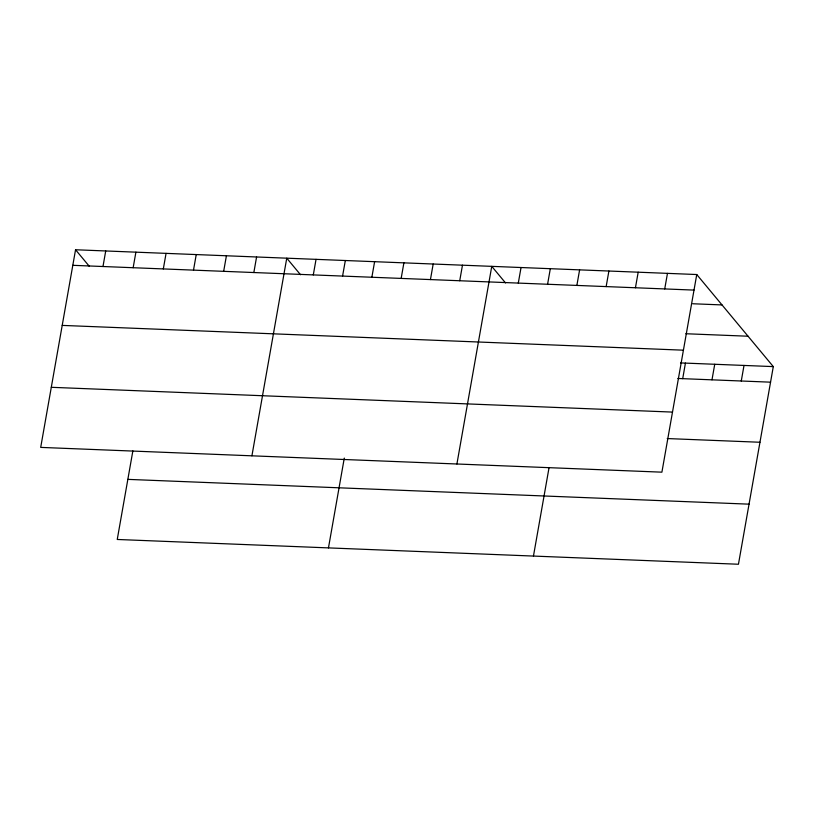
<?xml version="1.0" encoding="UTF-8"?>
<svg xmlns="http://www.w3.org/2000/svg" width="814" height="814" viewBox="0 0 814 814"><rect width="100%" height="100%" fill="white"/><g stroke="black" fill="none" stroke-linecap="round" stroke-linejoin="round"><path stroke-width="1.22" d="M75.549 249.756L40.7 447.395L661.904 472.171L696.753 274.532L75.549 249.756L89.326 266.331M102.981 266.524L105.718 250.956M133.15 267.725L135.897 252.167M163.319 268.925L166.066 253.368M132.865 450.905L117.247 539.468L738.451 564.244L773.3 366.605L696.753 274.532M193.498 270.136L196.235 254.568M223.667 271.337L226.414 255.779M253.846 272.537L256.583 256.98M251.913 455.82L286.762 258.18L300.539 274.756M313.298 274.908L316.046 259.351M342.582 276.078L345.329 260.521M371.866 277.248L374.613 261.691M328.459 547.893L344.291 458.089M401.16 278.419L403.897 262.851M430.443 279.578L433.18 264.021M459.727 280.749L462.474 265.191M456.908 463.99L491.758 266.361L505.535 282.936M518.294 283.089L521.041 267.531M547.588 284.259L550.325 268.691M576.872 285.419L579.609 269.861M533.455 556.064L549.074 467.501M606.155 286.589L608.903 271.031M635.439 287.759L638.186 272.202M664.723 288.929L667.47 273.372M682.702 378.663L685.439 363.105M711.985 379.833L714.733 364.275M741.269 381.003L744.016 365.445M72.802 265.313L694.006 290.099M692.724 303.754L722.018 304.924M685.805 333.74L748.035 336.223M62.21 325.397L683.414 350.183M680.565 362.912L773.3 366.605M677.818 378.469L770.553 382.173M51.292 387.301L672.496 412.088M667.226 438.553L759.961 442.256M127.839 479.375L749.043 504.161"/></g></svg>
